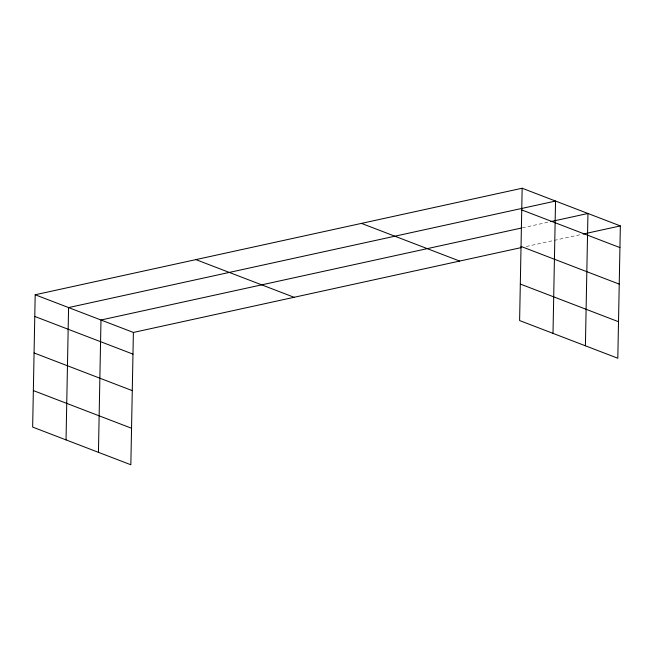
<?xml version="1.0" encoding="UTF-8"?>
<svg xmlns="http://www.w3.org/2000/svg" width="653" height="653" viewBox="0 0 653 653"><rect width="100%" height="100%" fill="white"/><g stroke="black" fill="none" stroke-linecap="round" stroke-linejoin="round"><path stroke-width="0.49" stroke-dasharray="3.27 2.45" d="M522.294 227.84L547.769 222.273M526.285 246.491L582.133 234.272"/><path stroke-width="0.98" d="M35.189 294.764L32.65 427.086L130.845 464.765L133.392 332.442L35.189 294.764L522.155 188.235L620.35 225.914L617.811 358.236L519.608 320.558L522.155 188.235M66.035 439.893L68.581 307.571L555.54 201.051L553.001 333.373M98.44 452.325L100.986 320.003L521.314 228.06M585.406 345.804L587.945 213.482L550.708 221.628M133.392 332.442L521.388 247.56M583.113 234.06L620.35 225.914M521.731 209.923L619.934 247.601M521.037 246.434L619.232 284.112M520.31 284.047L618.513 321.725M361.452 223.391L459.655 261.069M195.884 259.608L294.087 297.286M34.772 316.444L132.975 354.122M34.07 352.955L132.273 390.633M33.352 390.576L131.547 428.254"/></g></svg>
